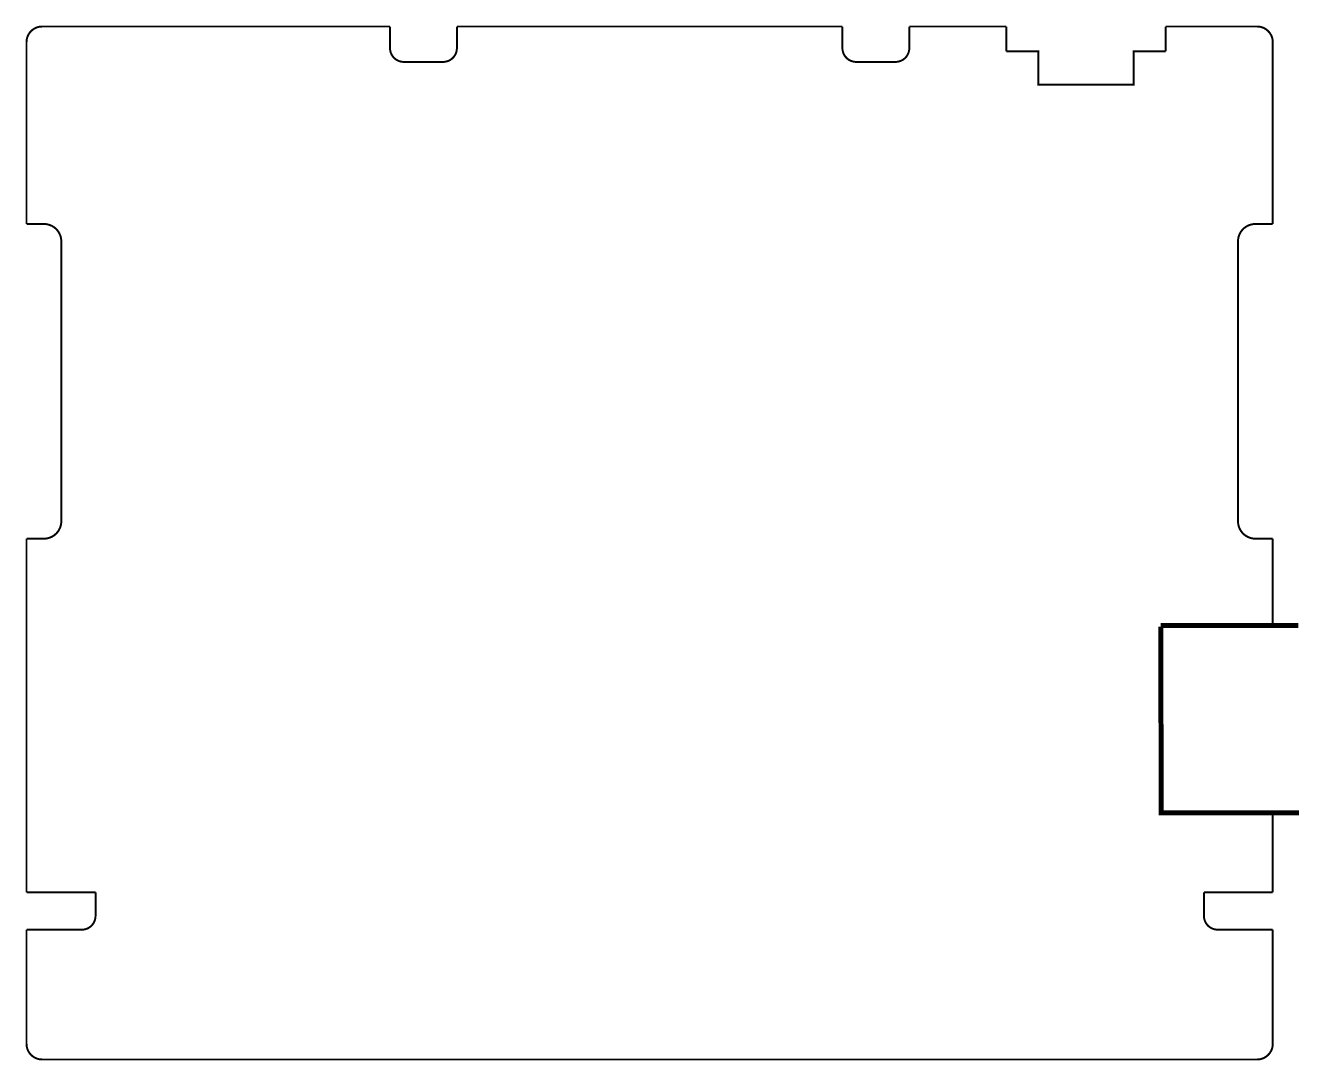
# Model space of a CAD drawing. Header units: millimetres. Extents: x -31.7 to 33.1, y -29.3 to 23.3.
import ezdxf

# ---------------------------------------------------------------- set-up
doc = ezdxf.new("R2010")
doc.units = ezdxf.units.MM
doc.header["$MEASUREMENT"] = 0
doc.layers.add('Board-Outline-Layer', color=7, linetype='Continuous', true_color=0xd0d2cd)

msp = doc.modelspace()

# ---------------------------------------------------------------- linework, layer by layer
at = {"layer": 'Board-Outline-Layer', "const_width": 0.1}
for points in [[(-30.880000000000006, 23.259999999999998, 0.414), (-31.680000000000007, 22.46)], [(31.68, 22.46, 0.414), (30.880000000000003, 23.259999999999998)], [(-13.20000000000001, 22.159999999999997, 0.414), (-12.5, 21.459999999999994)], [(-10.500000000000007, 21.459999999999994, 0.414), (-9.800000000000004, 22.159999999999997)], [(9.800000000000004, 22.159999999999997, 0.414), (10.499999999999993, 21.459999999999994)], [(12.5, 21.459999999999994, 0.414), (13.199999999999996, 22.159999999999997)], [(-30.795377190754387, 13.219982219964436, -0.414), (-29.91075438150877, 12.335359410718823)], [(30.795717551435096, 13.219982219964436, 0.414), (29.911094742189483, 12.335359410718823)], [(-30.795377190754387, -2.7800990601981326, 0.414), (-29.91075438150877, -1.8954762509525125)], [(30.795717551435096, -2.7800990601981255, -0.414), (29.911094742189483, -1.8954762509525125)], [(-28.870000000000005, -22.66000000000001, 0.414), (-28.170000000000005, -21.959999999999994)], [(28.179999999999986, -21.959999999999994, 0.414), (28.880000000000003, -22.66000000000001)], [(-31.680000000000007, -28.460000000000008, 0.414), (-30.880000000000006, -29.260000000000005)], [(30.880000000000003, -29.260000000000005, 0.414), (31.68, -28.460000000000008)]]:
    msp.add_lwpolyline(points, format="xyb", dxfattribs=at)
at = {"layer": 'Board-Outline-Layer'}
for points, const_width in [([(-13.20000000000001, 23.259999999999998), (-30.880000000000006, 23.259999999999998)], 0.1), ([(-13.20000000000001, 22.159999999999997), (-13.20000000000001, 23.259999999999998)], 0.1), ([(9.799999999999997, 23.259999999999998), (-9.800000000000004, 23.259999999999998)], 0.1), ([(-9.800000000000004, 23.259999999999998), (-9.800000000000004, 22.159999999999997)], 0.1), ([(9.799999999999997, 22.159999999999997), (9.799999999999997, 23.259999999999998)], 0.1), ([(13.199999999999996, 23.259999999999998), (13.199999999999996, 22.159999999999997)], 0.1), ([(18.13068072136145, 23.259999999999998), (13.199999999999996, 23.259999999999998)], 0.1), ([(18.13068072136145, 22.004978409956813), (18.13068072136145, 23.259999999999998)], 0.1), ([(26.229288798577592, 22.004978409956813), (26.229288798577592, 23.259999999999998)], 0.1), ([(30.880000000000003, 23.259999999999998), (26.229288798577592, 23.259999999999998)], 0.1), ([(-31.680000000000007, 22.46), (-31.680000000000007, 13.219982219964436)], 0.1), ([(31.68, 13.219982219964436), (31.68, 22.46)], 0.1), ([(-10.500000000000007, 21.459999999999994), (-12.5, 21.459999999999994)], 0.1), ([(12.5, 21.459999999999994), (10.499999999999993, 21.459999999999994)], 0.1), ([(19.130683261366507, 22.004978409956813), (18.13068072136145, 22.004978409956813)], 0.1), ([(25.229286258572536, 22.00497840995682), (24.604953009906033, 22.00497840995682), (24.604953009906033, 20.51501143002286), (24.60497840995682, 20.514986029972057), (24.60497840995682, 20.304978409956817), (24.250012700025415, 20.304978409956817), (19.755016510033037, 20.304978409956817), (19.755016510033037, 22.004978409956813), (19.754991109982235, 22.004978409956813), (19.13068326136652, 22.004978409956813)], 0.1), ([(25.229286258572536, 22.00497840995682), (24.604953009906033, 22.00497840995682), (24.604953009906033, 20.51501143002286), (24.60497840995682, 20.514986029972057), (24.60497840995682, 20.304978409956817), (24.250012700025415, 20.304978409956817), (19.755016510033037, 20.304978409956817), (19.755016510033037, 22.004978409956813), (19.754991109982235, 22.004978409956813), (19.13068326136652, 22.004978409956813)], 0.1), ([(25.22928625857252, 22.004978409956813), (26.229288798577592, 22.004978409956813)], 0.1), ([(-31.680000000000007, 13.219982219964436), (-30.795377190754387, 13.219982219964436)], 0.1), ([(31.68, 13.219982219964436), (30.795717551435096, 13.219982219964436)], 0.1), ([(31.680340360680738, 13.219982219964436), (31.68, 13.219982219964436)], 0.1), ([(-29.91075438150877, 12.335359410718823), (-29.91075438150877, 10.943759207518404)], 0.1), ([(-29.91075438150877, 12.335359410718823), (-29.91075438150877, 10.943759207518404)], 0.1), ([(29.911094742189483, 12.335359410718823), (29.911094742189483, 10.943759207518404)], 0.1), ([(-29.91075438150877, 10.943759207518404), (-29.91075438150877, -1.8954762509525125)], 0.1), ([(29.911094742189483, 10.943759207518404), (29.911094742189483, -1.8954762509525125)], 0.1), ([(-31.680000000000007, -20.76000000000002), (-31.680000000000007, -2.7800990601981326)], 0.1), ([(-31.680000000000007, -2.7800990601981326), (-30.795377190754387, -2.7800990601981326)], 0.1), ([(-31.680000000000007, -2.7800990601981326), (-30.795377190754387, -2.7800990601981326)], 0.1), ([(31.68, -2.7800990601981326), (30.795717551435096, -2.7800990601981326)], 0.1), ([(31.680340360680738, -2.7800990601981326), (31.68, -2.7800990601981326)], 0.1), ([(31.68, -2.7800990601981326), (31.68, -5.670035560071128)], 0.1), ([(31.68, -5.670035560071128), (31.68, -7.069923799847601)], 0.1), ([(33.011028702057395, -16.721739903479815), (26.011054102108197, -16.721739903479815), (25.979989839979673, -7.245742951485923)], 0.25400050800101603), ([(33.011028702057395, -16.721739903479815), (26.011054102108197, -16.721739903479815), (25.979989839979673, -7.245742951485923)], 0.25400050800101603), ([(32.980015240030475, -7.195704851409715), (25.980066040132094, -7.195704851409715)], 0.25400050800101603), ([(32.980015240030475, -7.195704851409715), (25.980066040132094, -7.195704851409715)], 0.25400050800101603), ([(31.68, -17.87006096012192), (31.68, -16.5959588519177)], 0.1), ([(31.68, -20.76000000000002), (31.68, -17.87006096012192)], 0.1), ([(-31.680000000000007, -20.76000000000002), (-28.170000000000005, -20.76000000000002)], 0.1), ([(-28.170000000000005, -20.76000000000002), (-28.170000000000005, -21.959999999999994)], 0.1), ([(28.179999999999986, -21.959999999999994), (28.179999999999986, -20.76000000000002)], 0.1), ([(28.179999999999986, -20.76000000000002), (31.68, -20.76000000000002)], 0.1), ([(-28.870000000000005, -22.66000000000001), (-31.680000000000007, -22.66000000000001)], 0.1), ([(-31.680000000000007, -22.66000000000001), (-31.680000000000007, -28.460000000000008)], 0.1), ([(31.68, -22.66000000000001), (28.880000000000003, -22.66000000000001)], 0.1), ([(31.68, -28.460000000000008), (31.68, -22.66000000000001)], 0.1), ([(-30.880000000000006, -29.260000000000005), (30.880000000000003, -29.260000000000005)], 0.1)]:
    msp.add_lwpolyline(points, dxfattribs=dict(at, const_width=const_width))

doc.saveas('drawing.dxf')
